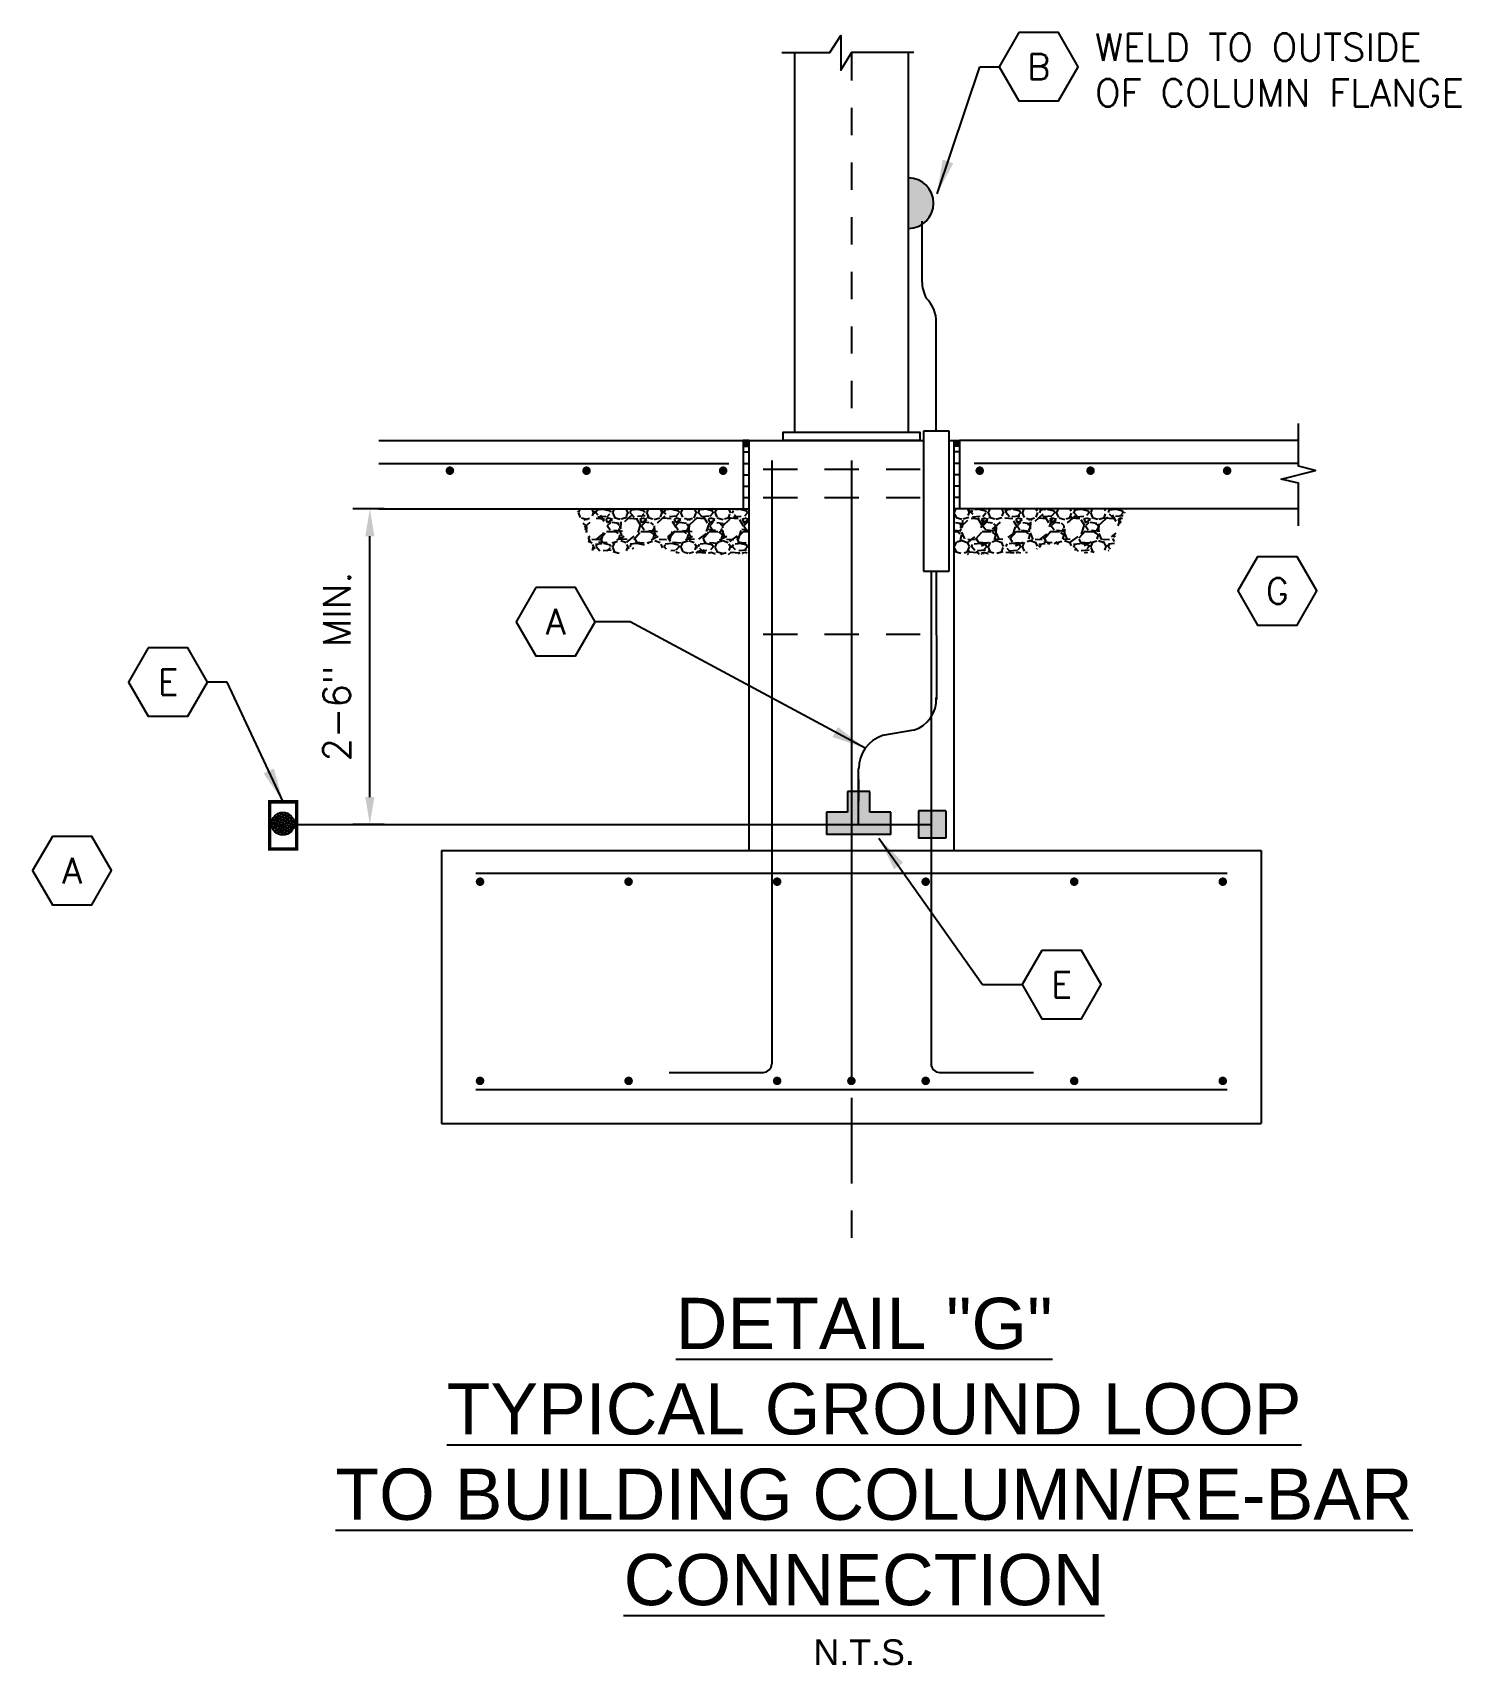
# Model space of a CAD drawing. Header units: inches. Extents: x -4.2 to 32.9, y 3 to 12.1.
# Drawn here: x 27.65 to 32.88, y 6.12 to 12.09 of the extents above; entities outside this region: 1.
import ezdxf
from ezdxf.enums import TextEntityAlignment as Align

# ---------------------------------------------------------------- set-up
doc = ezdxf.new("R2010")
doc.units = ezdxf.units.IN
doc.header["$LTSCALE"] = 0.5
doc.header["$MEASUREMENT"] = 0
for name, pattern in [('CL', [1, 0.625, -0.125, 0.125, -0.125]), ('HIDDEN', [0.375, 0.25, -0.125]), ('HIDDEN2', [0.1875, 0.125, -0.0625])]:
    doc.linetypes.add(name, pattern=pattern)
doc.layers.get('0').update_dxf_attribs({"linetype": 'CONTINUOUS'})
doc.layers.get('Defpoints').update_dxf_attribs({"color": 33, "linetype": 'CONTINUOUS'})
for name, color, linetype in [('E-Dim', 1, 'CONTINUOUS'), ('E-Grounding', 3, 'CONTINUOUS'), ('E-Text', 2, 'CONTINUOUS'), ('Ground', 4, 'Ground'), ('S-Cl', 252, 'CL'), ('S-Cols', 252, 'CONTINUOUS'), ('S-Conc1', 252, 'CONTINUOUS'), ('S-Conc2', 252, 'CONTINUOUS'), ('S-Grade', 252, 'CONTINUOUS'), ('S-Rebar', 252, 'CONTINUOUS'), ('Text', 2, 'CONTINUOUS')]:
    doc.layers.add(name, color=color, linetype=linetype)
doc.styles.add('Arial', font='arial.ttf')
doc.styles.add('SIMPLEX', font='simplex.shx')
doc.styles.get("Standard").update_dxf_attribs({"font": 'simplex.shx'})
doc.styles.add('Text', font='simplex.shx', dxfattribs={"height": 0.1})
doc.linetypes.add('Ground', pattern='A,1.5,-0.25,["G",Standard,S=0.2,R=0,X=-0.05,Y=-0.1],-0.25', length=2)
doc.dimstyles.new('PNC_1', dxfattribs={"dimtxt": 0.125, "dimasz": 0.1, "dimexe": 0.0625, "dimexo": 0.0625, "dimgap": 0.0625, "dimtad": 1, "dimdec": 4, "dimzin": 3, "dimdsep": 46, "dimlunit": 4, "dimtxsty": 'Text', "dimcen": 0.125, "dimadec": 0, "dimazin": 0, "dimtfac": 0.75, "dimtdec": 4, "dimtix": 1, "dimtmove": 2, "dimatfit": 2, "dimfxl": 1, "dimtvp": 1, "dimfrac": 1, "dimtolj": 1, "dimtzin": 0, "dimarcsym": 0})
doc.dimstyles.new('STANDARD$7', dxfattribs={"dimtxt": 0.09375, "dimasz": 0.125, "dimexe": 0.1875, "dimexo": 0.0625, "dimgap": 0.0625, "dimtad": 0, "dimdec": 6, "dimzin": 0, "dimdsep": 46, "dimlunit": 4, "dimtxsty": 'SIMPLEX', "dimcen": 0.0625, "dimclrd": 256, "dimclre": 256, "dimclrt": 256, "dimadec": 0, "dimazin": 0, "dimtfac": 1, "dimtdec": 6, "dimtofl": 0, "dimtmove": 0, "dimatfit": 0, "dimfxl": 1, "dimfrac": 2, "dimtolj": 1, "dimtzin": 0, "dimlwd": -1, "dimlwe": -1, "dimarcsym": 0})
pattern_1 = [(228.012787504, (23.0124406846007, 18.95865051913996), (-1.000000000000008, -1.125), [0.016817, -1.664886005884212]), (184.969740728, (23.00119068460071, 18.94615051913996), (1.499999999999997, 0.1250000000000044), [0.0288585, -2.856990595153749]), (132.510447078, (22.97244068460071, 18.94365051913996), (1.250000000000015, -1.374999999999983), [0.0203485, -2.014504074512463]), (267.273689006, (22.92369068460069, 18.91240051913996), (0.125000000000003, 2.500000000000002), [0.02627974999999986, -2.601694755203614]), (292.833654178, (22.92244068460069, 18.88615051913996), (-0.6249999999999984, 1.500000000000004), [0.02576937499999986, -2.551171641011027]), (357.273689006, (22.93244068460069, 18.86240051913996), (-2.500000000000002, 0.1250000000000032), [0.02627974999999986, -2.601694755203614]), (37.6942404667, (22.95869068460069, 18.86115051913997), (-1.625, -1.249999999999997), [0.034753625, -3.4406060686145]), (72.2553283749, (22.98619068460069, 18.88240051913996), (0.8750000000000033, 2.75), [0.03281099999999983, -3.248290187101656]), (121.429565615, (22.99619068460068, 18.91365051913996), (-1.000000000000002, 1.624999999999998), [0.02636875, -2.610509138716124]), (175.236358309, (22.9824406846007, 18.93615051913996), (1.374999999999998, -0.1250000000000047), [0.030104, -1.475095322349037]), (222.397437798, (22.9524406846007, 18.93865051913997), (-1.499999999999995, -1.374999999999996), [0.038931, -3.854171875599362]), (138.814074834, (23.04744068460069, 18.91115051913996), (-0.8750000000000041, 0.75), [0.01328762499999993, -1.315480601591832]), (171.46923439, (23.0374406846007, 18.91990051913997), (1.625, -0.2499999999999994), [0.02527962499999999, -2.502688927019625]), (225, (23.0124406846007, 18.92365051913997), (-1.387778780781446e-17, -0.1249999999999916), [0.017677625, -0.1590990702966375]), (203.198590514, (23.00369068460071, 18.93865051913997), (0.6249999999999987, 0.2499999999999969), [0.00951975, -0.9424518882329874]), (291.801409486, (22.99494068460069, 18.93490051913996), (-0.1249999999999605, 0.3750000000000128), [0.013462875, -0.6596827258918125]), (30.96375653209999, (22.99994068460071, 18.92240051913997), (0.3750000000000066, 0.2499999999999974), [0.02186612499999999, -0.7070028618556622]), (161.565051177, (23.01869068460069, 18.93365051913996), (0.2500000000000014, -0.1249999999999971), [0.01581137499999992, -0.3794733325210476]), (16.389540334, (22.92244068460069, 18.93490051913996), (1.249999999999996, 0.3750000000000054), [0.02215, -2.192855643333675]), (70.3461759419, (22.9436906846007, 18.94115051913996), (-0.5000000000001525, -1.375000000000425), [0.018582625, -1.839675968414875]), (293.198590514, (23.01869068460069, 18.95865051913996), (-0.2499999999999963, 0.6249999999999989), [0.019039375, -0.9329322632329875]), (343.610459666, (23.02619068460069, 18.94115051913996), (-1.249999999999996, 0.3750000000000054), [0.02214999999999986, -2.192855643333615]), (339.44395478, (22.92244068460069, 18.85740051913996), (-0.6250000000000046, 0.250000000000003), [0.02135999999999985, -1.046640468164682]), (294.775140569, (22.9424406846007, 18.84990051913996), (-0.6250000000000007, 1.375), [0.01789725, -1.7718303829095]), (66.8014094864, (23.01994068460069, 18.83365051913996), (0.2499999999999976, 0.6249999999999962), [0.019039375, -0.9329322632329875]), (17.3540246363, (23.02744068460068, 18.85115051913996), (-1.624999999999997, -0.4999999999999953), [0.020953875, -2.07442795178]), (69.44395478040002, (22.95869068460069, 18.83365051913996), (-0.2500000000000009, -0.6249999999999943), [0.01067999999999993, -1.057320468164682]), (101.309932474, (23.0124406846007, 18.83365051913996), (-0.1249999999999955, 0.5000000000000016), [0.006373749999999998, -0.6310036891990999]), (165.963756532, (23.0111906846007, 18.83990051913996), (0.3749999999999948, -0.1250000000000002), [0.025769375, -0.4896188282022124]), (186.009005957, (22.98619068460069, 18.84615051913996), (1.250000000000006, 0.1249999999999979), [0.02388125, -2.36424039681785]), (303.690067526, (22.99994068460071, 18.91115051913996), (-0.1249999999999984, 0.2499999999999982), [0.01802774999999992, -0.4326661594329977]), (353.157226587, (23.0099406846007, 18.89615051913996), (2.125000000000002, -0.2500000000000066), [0.03147425, -3.115945328003538]), (60.9453959009, (23.0411906846007, 18.89240051913997), (-0.4999999999999969, -0.874999999999997), [0.0128695, -1.274084267623375]), (90, (23.04744068460069, 18.90365051913996), (-0.125, 0.125), [0.0075, -0.1175]), (120.256437164, (22.9836906846007, 18.84990051913996), (0.5000000000000011, -0.875000000000001), [0.0173655, -1.719189998681225]), (48.01278750420001, (22.9749406846007, 18.86490051913996), (1, 1.124999999999997), [0.033634, -1.648069005884212]), (0, (22.99744068460068, 18.88990051913997), (0.125, 0.125), [0.0325, -0.09249999999999999]), (325.3048464690001, (23.02994068460071, 18.88990051913997), (1.250000000000017, -0.874999999999978), [0.01976424999999992, -1.956659287605241]), (254.054604099, (23.0461906846007, 18.87865051913996), (-0.1250000000000047, -0.5000000000000006), [0.01820025, -0.8918134861600625]), (207.645975364, (23.0411906846007, 18.86115051913997), (-2.374999999999994, -1.250000000000006), [0.029633125, -2.933684272782424]), (175.42607874, (23.0149406846007, 18.84740051913996), (-1.624999999999994, 0.1250000000000002), [0.031349875, -3.103634175996112])]

# ---------------------------------------------------------------- blocks, each defined once
blk = doc.blocks.new('*D10')
at = {"layer": 'Defpoints', "color": 0, "transparency": 16777216}
for p in [(28.88147190699273, 10.34867063925441), (28.99651140429579, 10.34867063925441), (28.99651140429582, 9.193887130688019)]:
    blk.add_point(p, dxfattribs=at)
at = {"layer": 'E-Dim', "color": 0, "lineweight": -2, "transparency": 16777216}
for p, q in [((28.93401140429579, 10.34867063925441), (28.81897190699273, 10.34867063925441)), ((28.88147190699273, 9.293887130688018), (28.88147190699273, 10.24867063925441)), ((28.93401140429582, 9.193887130688019), (28.81897190699273, 9.193887130688019))]:
    blk.add_line(p, q, dxfattribs=at)
at = {"layer": 'E-Dim', "color": 0, "transparency": 16777216}
for points in [[(28.86480524032607, 10.24867063925441), (28.8981385736594, 10.24867063925441), (28.88147190699273, 10.34867063925441)], [(28.86480524032607, 9.293887130688018), (28.8981385736594, 9.293887130688018), (28.88147190699273, 9.193887130688019)]]:
    blk.add_solid(points, dxfattribs=at)
at = {"layer": 'E-Dim', "color": 0, "transparency": 16777216, "insert": (28.76040422795261, 9.77127888497122), "char_height": 0.1, "attachment_point": 5, "rotation": 90, "style": 'Text'}
blk.add_mtext('\\A1;2-6" MIN.', dxfattribs=at)
blk = doc.blocks.new('Cad Weld')
blk.add_hatch(color=256).paths.add_polyline_path([(0.173292824074073, 0), (0.02514467592592595, 0, 1)])
blk.add_line((0.173292824074073, 0), (0.02514467592592595, 0))
at = {"color": 0, "linetype": 'ByBlock', "lineweight": -2}
blk.add_arc((0.09921874999999947, 0), 0.07407407407407361, 180, 0, dxfattribs=at)
blk = doc.blocks.new('Termsolid')
at = {"color": 0, "linetype": 'ByBlock', "lineweight": -2}
for p, q in [((0, 0.04999999999999893), (0.09999999999999787, 0.04999999999999716)), ((0, 0.04999999999999893), (-1.77635683940025e-15, -0.05000000000000071)), ((0.09999999999999787, 0.04999999999999716), (0.09999999999999787, -0.05000000000000071)), ((-1.77635683940025e-15, -0.05000000000000071), (0.09999999999999787, -0.05000000000000071))]:
    blk.add_line(p, q, dxfattribs=at)
blk.add_solid([(0, 0.04999999999999716), (0, -0.05000000000000071), (0.09999999999999787, 0.04999999999999716), (0.09999999999999787, -0.05000000000000071)], dxfattribs=at)
blk = doc.blocks.new('Elec Hex')
at = {"transparency": 16777216}
blk.add_lwpolyline([(4.132591548383633, 11.47411578946005), (4.06042276473493, 11.34911578946005), (4.132591548383633, 11.22411578946005), (4.276929115681039, 11.22411578946005), (4.349097899329743, 11.34911578946005), (4.276929115681039, 11.47411578946005)], close=True, dxfattribs=at)
at = {"transparency": 16777216, "style": 'Text'}
blk.add_attdef('HTRACE', text='', height=0.09375, dxfattribs=at).set_placement((4.204760332032336, 11.34911578946005), align=Align.MIDDLE_CENTER)

msp = doc.modelspace()

# ---------------------------------------------------------------- hatches: boundary and pattern name
at = {"layer": 'Ground'}
msp.add_hatch(color=256, dxfattribs=at).paths.add_polyline_path([(30.62955966431113, 9.238725962276675), (30.55357023560017, 9.238725962276675), (30.55357023560017, 9.156329819698598), (30.78794523560017, 9.156329819698591), (30.78794523560017, 9.238725962276675), (30.71195580688922, 9.238725962276675), (30.71195580688922, 9.31471539098763), (30.62955966431113, 9.31471539098763)])
at = {"layer": 'S-Grade'}
h = msp.add_hatch(dxfattribs=at)
h.set_pattern_fill('GRAVEL', color=256, scale=0.125)
h.set_pattern_definition(pattern_1)
h.paths.add_polyline_path([(29.63676544800335, 10.34867063925443), (30.24639728832576, 10.34867063925445), (30.2672306216591, 10.34867063925445), (30.2672306216591, 10.18731817549329), (30.2090703844509, 10.17897408266281), (30.11001759859945, 10.18630504351831), (30.00729622659593, 10.18630504351831), (29.90824344074445, 10.22295994841478), (29.79451613578549, 10.18630504351831), (29.68078891807618, 10.19730151834122), (29.68078891807618, 10.24495286452094)])
h = msp.add_hatch(dxfattribs=at)
h.set_pattern_fill('GRAVEL', color=256, scale=0.125)
h.set_pattern_definition(pattern_1)
h.paths.add_polyline_path([(31.65168861676596, 10.3486706392544), (31.04205677644355, 10.34867063925443), (31.02122344311024, 10.34867063925443), (31.02122344311021, 10.18731817549329), (31.07938368031841, 10.17897408266279), (31.17843646616986, 10.1863050435183), (31.28115783817338, 10.1863050435183), (31.38021062402486, 10.22295994841476), (31.49393792898382, 10.18630504351829), (31.60766514669313, 10.1973015183412), (31.60766514669313, 10.24495286452091)])

# ---------------------------------------------------------------- linework, layer by layer
at = {"layer": 'E-Grounding'}
for p, q in [((30.90795622734468, 10.63315774946583), (30.90795622734468, 10.12114440610919)), ((31.00218996869547, 10.63315774946583), (30.90795622734468, 10.63315774946583)), ((31.00218996869547, 10.12114440610919), (31.00218996869547, 10.63315774946583)), ((30.90795622734468, 10.12114440610919), (31.00218996869547, 10.12114440610919))]:
    msp.add_line(p, q, dxfattribs=at)
at = {"layer": 'E-Text'}
for centre, radius in [((28.52669287558297, 9.202857524905184), 0.004857840663529975), ((28.56333455857044, 9.196245703575016), 0.04146500203652544), ((28.53229237394695, 9.215291335916106), 0.004857840663529975), ((28.5366475070594, 9.202857524905184), 0.004857840663529975), ((28.54100264017182, 9.22461667270337), 0.004857840663529975), ((28.5416248227976, 9.21280457371391), 0.004857840663529975), ((28.54660199326787, 9.201614100862237), 0.004857840663529975), ((28.5497129063967, 9.22026486032047), 0.004857840663529975), ((28.55033508902248, 9.209696099490259), 0.004857840663529975), ((28.55157930900605, 9.23083362115068), 0.004857840663529975), ((28.55842317262157, 9.22461667270337), 0.004857840663529975), ((28.55904535524733, 9.20596599912884), 0.004857840663529975), ((28.56028972049888, 9.215291335916106), 0.004857840663529975), ((28.56464485361133, 9.23269867133141), 0.004857840663529975), ((28.56899998672376, 9.222751622522658), 0.004857840663529975), ((28.56899998672376, 9.2022358128837), 0.004857840663529975), ((28.57211075458466, 9.212182861692447), 0.004857840663529975), ((28.57833243557439, 9.228346858948505), 0.004857840663529975), ((28.57895447293223, 9.21902152216122), 0.004857840663529975), ((28.57957665555799, 9.204722575085896), 0.004857840663529975), ((28.58766488442505, 9.210939523533202), 0.004857840663529975), ((28.58890910440862, 9.221508284363413), 0.004857840663529975), ((28.59077565228593, 9.2022358128837), 0.004857840663529975), ((28.5976193706335, 9.210939523533202), 0.004857840663529975), ((28.52855927819233, 9.189802001872781), 0.004857840663529975), ((28.53353659393054, 9.176746478840379), 0.004857840663529975), ((28.53913609229452, 9.19166705205349), 0.004857840663529975), ((28.5416248227976, 9.166799430031652), 0.004857840663529975), ((28.54349122540696, 9.181720003244763), 0.004857840663529975), ((28.54722417589363, 9.192910476096436), 0.004857840663529975), ((28.5497129063967, 9.173016378478962), 0.004857840663529975), ((28.5528236742576, 9.184206765446934), 0.004857840663529975), ((28.5528236742576, 9.161825905627268), 0.004857840663529975), ((28.55655662474426, 9.197262288479337), 0.004857840663529975), ((28.55904535524733, 9.169907904255304), 0.004857840663529975), ((28.56028972049888, 9.188558577829838), 0.004857840663529975), ((28.56091175785671, 9.177989902883326), 0.004857840663529975), ((28.56464485361133, 9.159960855446556), 0.004857840663529975), ((28.56962202408156, 9.188558577829838), 0.004857840663529975), ((28.56962202408156, 9.16866448021236), 0.004857840663529975), ((28.57086638933311, 9.17923324104257), 0.004857840663529975), ((28.57522152244556, 9.194775526277144), 0.004857840663529975), ((28.57895447293223, 9.163069243786513), 0.004857840663529975), ((28.57957665555799, 9.173638004616723), 0.004857840663529975), ((28.58019883818375, 9.186071815627663), 0.004857840663529975), ((28.5845539712962, 9.194775526277144), 0.004857840663529975), ((28.58828692178286, 9.180476665085514), 0.004857840663529975), ((28.58953128703441, 9.169907904255304), 0.004857840663529975), ((28.59388642014683, 9.19042371389424), 0.004857840663529975), ((28.59824155325928, 9.181720003244763), 0.004857840663529975), ((28.60073028376235, 9.196640576457874), 0.004857840663529975)]:
    msp.add_circle(centre, radius, dxfattribs=at)
at = {"layer": 'Ground', "linetype": 'Continuous'}
for p, q in [((30.902560365718, 11.40224441900913), (30.90253862166531, 11.181920609583)), ((30.95507309802008, 10.63315774946583), (30.95507309802008, 11.03101940158015)), ((30.95507309802008, 10.12114440610919), (30.95527233929238, 9.650884021016388)), ((30.87201012900778, 9.538611175066901), (30.75789646306595, 9.518818955940528)), ((30.67075773560016, 9.193887130688019), (30.67075773560016, 9.39888713068802)), ((30.67075773560016, 9.19752789098763), (30.67101459186771, 9.358711314200747))]:
    msp.add_line(p, q, dxfattribs=at)
at = {"layer": 'Ground'}
for p, q in [((30.71195580688919, 9.31471539098763), (30.62955966431113, 9.31471539098763)), ((30.62955966431113, 9.31471539098763), (30.62955966431113, 9.238725962276668)), ((30.71195580688919, 9.238725962276668), (30.71195580688919, 9.31471539098763)), ((30.62955966431113, 9.238725962276668), (30.55357023560014, 9.238725962276668)), ((30.55357023560014, 9.238725962276668), (30.55357023560014, 9.156329819698598)), ((30.78794523560014, 9.238725962276668), (30.71195580688919, 9.238725962276668)), ((30.78794523560014, 9.156329819698591), (30.78794523560014, 9.238725962276668)), ((28.60473242720912, 9.193887130688022), (30.93589369847554, 9.193887130688019)), ((30.78794523560014, 9.156329819698591), (30.55357023560014, 9.156329819698598))]:
    msp.add_line(p, q, dxfattribs=at)
at = {"layer": 'Ground', "const_width": 0.01249999999999993}
msp.add_lwpolyline([(28.51450184403096, 9.27650316346596), (28.61386018206902, 9.27650316346596), (28.61386018206902, 9.103837185317389), (28.51450184403096, 9.103837185317389)], close=True, dxfattribs=at)
at = {"layer": 'Ground', "linetype": 'Continuous'}
for centre, radius, start, end in [((31.02969519720112, 11.181920609583), 0.1271565755358074, 179.9999972222222, 208.9973041666678), ((30.82791652248428, 11.03101940158014), 0.1271565755357962, 6.310220488023617e-12, 44.58502406987699), ((30.83794547796903, 9.650884021016388), 0.117326861323352, 286.8782971718263, 3.339566032574481), ((30.79817116740353, 9.398209077022933), 0.1271565755358208, 108.4654749999999, 180)]:
    msp.add_arc(centre, radius, start, end, dxfattribs=at)
at = {"layer": 'S-Cl'}
msp.add_line((30.64422703238466, 8.192420643017694), (30.64422703238466, 7.661184965242992), dxfattribs=at)
at = {"layer": 'S-Cols'}
for p, q in [((30.43589369905134, 12.01923171018145), (30.43589369905134, 10.62992063925448)), ((30.85256036571803, 12.02041888670137), (30.852560365718, 10.62992063925448))]:
    msp.add_line(p, q, dxfattribs=at)
at = {"layer": 'S-Cols', "linetype": 'HIDDEN2'}
msp.add_line((30.64422703238468, 12.01692909687834), (30.64422703238466, 10.62992063925448), dxfattribs=at)
at = {"layer": 'S-Cols', "flags": 128}
msp.add_lwpolyline([(30.3898168659744, 12.01923171018145), (30.56561376784412, 12.01923171018145), (30.60599972541336, 12.08214768330938), (30.60599972541336, 11.95512879118768), (30.6463856829826, 12.02041888670137), (30.87325931242599, 12.02041888670137)], dxfattribs=at)
msp.add_lwpolyline([(30.39422703238466, 10.59867063925448), (30.39422703238466, 10.62992063925448), (30.89422703238466, 10.62992063925448), (30.89422703238466, 10.59867063925448)], close=True, dxfattribs=at)
at = {"layer": 'S-Conc1'}
for p, q in [((30.26922703312496, 10.59867063925448), (30.24839369979164, 10.59867063925448)), ((30.24839369979164, 10.59450397258778), (30.26922703312496, 10.59450397258778)), ((30.24839369979164, 10.59033730592111), (30.26922703312496, 10.59033730592111)), ((30.24839369979164, 10.58617063925444), (30.26922703312496, 10.58617063925444)), ((30.24839369979164, 10.58200397258778), (30.26922703312496, 10.58200397258778)), ((31.01922703164436, 10.59867063925448), (31.0400603649777, 10.59867063925448)), ((31.0400603649777, 10.59450397258778), (31.01922703164436, 10.59450397258778)), ((31.0400603649777, 10.59033730592111), (31.01922703164436, 10.59033730592111)), ((31.0400603649777, 10.58617063925444), (31.01922703164436, 10.58617063925444)), ((31.0400603649777, 10.58200397258778), (31.01922703164436, 10.58200397258778)), ((30.24839369979164, 10.57783730592111), (30.26922703312496, 10.57783730592111)), ((30.24839369979164, 10.55700397258778), (30.26922703312496, 10.55700397258778)), ((31.0400603649777, 10.57783730592111), (31.01922703164436, 10.57783730592111)), ((31.0400603649777, 10.55700397258778), (31.01922703164436, 10.55700397258778)), ((30.24839369979164, 10.51533730592112), (30.26922703312496, 10.51533730592112)), ((30.24839369979164, 10.47367063925445), (30.26922703312496, 10.47367063925445)), ((31.0400603649777, 10.51533730592112), (31.01922703164436, 10.51533730592112)), ((31.0400603649777, 10.47367063925445), (31.01922703164436, 10.47367063925445)), ((30.24839369979164, 10.43200397258778), (30.26922703312496, 10.43200397258778)), ((31.0400603649777, 10.43200397258778), (31.01922703164436, 10.43200397258778)), ((30.24839369979164, 10.39033730592112), (30.26922703312496, 10.39033730592112)), ((30.24839369979164, 10.34867063925445), (30.26922703312498, 10.34867063925445)), ((30.24839369979164, 10.34867063925445), (30.26922703312496, 10.34867063925445)), ((31.0400603649777, 10.39033730592112), (31.01922703164436, 10.39033730592112)), ((31.0400603649777, 10.34867063925445), (31.01922703164436, 10.34867063925445)), ((31.0400603649777, 10.34867063925445), (31.01922703164436, 10.34867063925445))]:
    msp.add_line(p, q, dxfattribs=at)
at = {"layer": 'S-Conc2'}
for p, q in [((28.91381144078317, 10.59867063925448), (30.24839369979164, 10.59867063925445)), ((30.24839369979164, 10.59867063925448), (30.24839369979164, 10.34867063925445)), ((30.26922703312496, 10.59867063925448), (30.90801179990748, 10.59867063925448)), ((30.26922703312496, 10.59867063925448), (30.26922703312496, 9.098670641228605)), ((30.31089369905134, 10.59867063925448), (30.90801179990748, 10.59867063925448)), ((31.00212778752313, 10.59867063925448), (31.01922703164436, 10.59867063925448)), ((31.01922703164436, 10.59867063925448), (31.01922703164436, 9.098670641228605)), ((31.22833905290573, 10.59867063925445), (31.0400603649777, 10.59867063925445)), ((31.0400603649777, 10.59867063925448), (31.0400603649777, 10.34867063925445)), ((32.28040009857576, 10.59867063925448), (31.22833905290573, 10.59867063925445)), ((28.91381144078317, 10.34867063925441), (30.24839369979164, 10.34867063925445)), ((31.22833905290573, 10.34867063925444), (31.0400603649777, 10.34867063925445)), ((32.28040009857576, 10.3486706392544), (31.22833905290573, 10.34867063925443)), ((29.14422703534586, 9.098670641228605), (32.14422702942345, 9.098670641228605)), ((29.14422703534586, 9.098670641228605), (29.14422703534586, 8.098670643202777)), ((32.14422702942345, 9.098670641228605), (32.14422702942345, 8.098670643202777)), ((29.14422703534586, 8.098670643202777), (32.14422702942345, 8.098670643202777))]:
    msp.add_line(p, q, dxfattribs=at)
at = {"layer": 'S-Conc2', "flags": 128}
msp.add_lwpolyline([(32.28040009857576, 10.2861706392544), (32.28040009857576, 10.44242063925445), (32.21788879641041, 10.4580064573784), (32.34291140074111, 10.48933482113049), (32.28040009857576, 10.50492063925445), (32.28040009857576, 10.66117063925448)], dxfattribs=at)
at = {"layer": 'S-Rebar'}
for p, q in [((30.35256036629379, 10.52575397273177), (30.35256036629379, 8.317420642770923)), ((30.64422703238466, 10.52575397273177), (30.64422703238466, 8.254920642894309)), ((28.91381144078317, 10.51533730592113), (30.19539920623304, 10.51533730592113)), ((31.22833905290573, 10.51533730592113), (31.09305485853627, 10.51533730592113)), ((32.28040009857576, 10.51533730592113), (31.22833905290573, 10.51533730592113)), ((30.93589369847555, 10.12097703794782), (30.93589369847555, 8.317420642770923)), ((29.2692270350991, 9.015337308059816), (32.01922702967021, 9.015337308059816)), ((29.97756036703409, 8.286170642832612), (30.32131036635547, 8.286170642832612)), ((30.96714369841384, 8.286170642832612), (31.31089369773525, 8.286170642832612)), ((29.2692270350991, 8.223670642956005), (32.01922702967021, 8.223670642956005))]:
    msp.add_line(p, q, dxfattribs=at)
at = {"layer": 'S-Rebar', "linetype": 'HIDDEN'}
for p, q in [((30.32131036635547, 10.49450397279346), (30.90801179990748, 10.49450397279346)), ((30.32131036635547, 10.39033730633242), (30.90801179990748, 10.39033730633242)), ((30.32131036635547, 9.890337307319488), (30.96714369841384, 9.890337307319488))]:
    msp.add_line(p, q, dxfattribs=at)
at = {"layer": 'S-Rebar', "flags": 128}
for points, const_width in [([(29.18236707029515, 10.48854008577637, 1), (29.16674207029515, 10.48854008577637, 1)], 0.015625), ([(29.68236707029515, 10.48854008577637, 1), (29.66674207029515, 10.48854008577637, 1)], 0.015625), ([(30.18236707029515, 10.48854008577637, 1), (30.16674207029515, 10.48854008577637, 1)], 0.015625), ([(31.10608699447419, 10.48854008577637, -1), (31.12171199447419, 10.48854008577637, -1)], 0.015625), ([(31.51184446906378, 10.48854008577637, -1), (31.52746946906378, 10.48854008577637, -1)], 0.015625), ([(32.01184446906378, 10.48854008577637, -1), (32.02746946906378, 10.48854008577637, -1)], 0.015625), ([(29.29266453505283, 8.98408730812147, -1), (29.27703953508369, 8.98408730812147, -1)], 0.01562499996915407), ([(29.83641453397939, 8.98408730812147, -1), (29.82078953401025, 8.98408730812147, -1)], 0.01562499996915407), ([(30.38016453290594, 8.98408730812147, -1), (30.36453953293681, 8.98408730812147, -1)], 0.01562499996915407), ([(30.90828953186337, 8.98408730812147, 1), (30.92391453183253, 8.98408730812147, 1)], 0.01562499996915407), ([(31.45203953078992, 8.98408730812147, 1), (31.46766453075909, 8.98408730812147, 1)], 0.01562499996915407), ([(32.01141452968564, 8.98408730812147, -1), (31.99578952971648, 8.98408730812147, -1)], 0.01562499996915407), ([(29.29266453505283, 8.254920642894309, 1), (29.27703953508369, 8.254920642894309, 1)], 0.01562499996915407), ([(29.83641453397939, 8.254920642894309, 1), (29.82078953401025, 8.254920642894309, 1)], 0.01562499996915407), ([(30.38016453290594, 8.254920642894309, 1), (30.36453953293681, 8.254920642894309, 1)], 0.01562499996915407), ([(30.63641453240009, 8.254920642894309, -1), (30.65203953236925, 8.254920642894309, -1)], 0.01562499996915407), ([(30.90828953186337, 8.254920642894309, -1), (30.92391453183253, 8.254920642894309, -1)], 0.01562499996915407), ([(31.45203953078992, 8.254920642894309, -1), (31.46766453075909, 8.254920642894309, -1)], 0.01562499996915407), ([(32.01141452968564, 8.254920642894309, 1), (31.99578952971648, 8.254920642894309, 1)], 0.01562499996915407)]:
    msp.add_lwpolyline(points, format="xyb", close=True, dxfattribs=dict(at, const_width=const_width))
at = {"layer": 'S-Rebar'}
for centre, start, end in [((30.32131036635547, 8.317420642770923), 270, 0), ((30.96714369841384, 8.317420642770923), 180, 270)]:
    msp.add_arc(centre, 0.03124999993830813, start, end, dxfattribs=at)

# ---------------------------------------------------------------- block references
at = {"layer": 'E-Text'}
for p, values in [((27.12505229336168, 0.6178493340820612), {'HTRACE': 'B'}), ((27.9986749720758, -1.300822003985637), {'HTRACE': 'G'}), ((25.35684464419672, -1.413251220050455), {'HTRACE': 'A'}), ((23.93800449486461, -1.634534543488506), {'HTRACE': 'E'}), ((23.58675414819367, -2.324478495149663), {'HTRACE': 'A'}), ((27.20911242715563, -2.74152068310454), {'HTRACE': 'E'})]:
    msp.add_blockref('Elec Hex', p, dxfattribs=at).add_auto_attribs(values)
at = {"layer": 'Ground', "xscale": 1.25, "yscale": 1.25, "zscale": 1.25, "rotation": 90}
msp.add_blockref('Cad Weld', (30.85256036571801, 11.34377959027868), dxfattribs=at)
at = {"layer": 'Ground', "xscale": -1}
msp.add_blockref('Termsolid', (30.98961318102505, 9.193887130688022), dxfattribs=at)

# ---------------------------------------------------------------- texts
at = {"layer": 'E-Text', "insert": (31.53546549813985, 12.0887024248052), "char_height": 0.1, "attachment_point": 1, "style": 'Text'}
msp.add_mtext_dynamic_manual_height_columns('WELD TO OUTSIDE \\POF COLUMN FLANGE', width=1.553888562343502, gutter_width=0.5, heights=[0], dxfattribs=at)
at = {"layer": 'E-Text', "insert": (30.69078979806782, 6.788204723620055), "char_height": 0.09375, "width": 5.17191973498538, "attachment_point": 5, "style": 'Arial'}
msp.add_mtext('{\\H2x;\\L\\C6;DETAIL "G"\\P TYPICAL GROUND LOOP\\P TO BUILDING COLUMN/RE-BAR\\PCONNECTION\\C256;\\P}N.T.S.', dxfattribs=at)
at = {"layer": 'Text', "insert": (-4.248873102172735, 2.978015798613922), "char_height": 0.09375, "attachment_point": 1, "style": 'SIMPLEX'}
msp.add_mtext('\\A1;', dxfattribs=at)

# ---------------------------------------------------------------- dimensions: what is measured, and where the dimension line sits
at = {"layer": 'E-Dim'}
dim = msp.add_linear_dim(base=(28.88147190699273, 10.34867063925441), p1=(28.99651140429582, 9.193887130688019), p2=(28.99651140429579, 10.34867063925441), angle=90, text='2-6" MIN.', dimstyle='PNC_1', dxfattribs=at)
dim.commit()
dim.dimension.update_dxf_attribs({"geometry": '*D10', "text_midpoint": (28.76040422795261, 9.77127888497122)})

# ---------------------------------------------------------------- leaders
at = {"layer": 'E-Text'}
for points in [[(30.95782491960296, 11.50211420046515), (31.11376542845712, 11.96696512354211), (31.18547505809661, 11.96696512354211)], [(30.69499658674948, 9.472531352343697), (29.83459156534832, 9.935864569409596), (29.70594254352646, 9.935864569409596)], [(28.56418101304999, 9.27650316346596), (28.35881202383385, 9.714581245971544), (28.28710239419435, 9.714581245971544)], [(30.74520070245266, 9.143887130688022), (31.1240108207916, 8.607595106355511), (31.26953519189056, 8.607595106355511)]]:
    msp.add_leader(points, dimstyle='STANDARD$7', override={"dimgap": 0.0625, "dimtad": 0}, dxfattribs=at)

doc.saveas('drawing.dxf')
